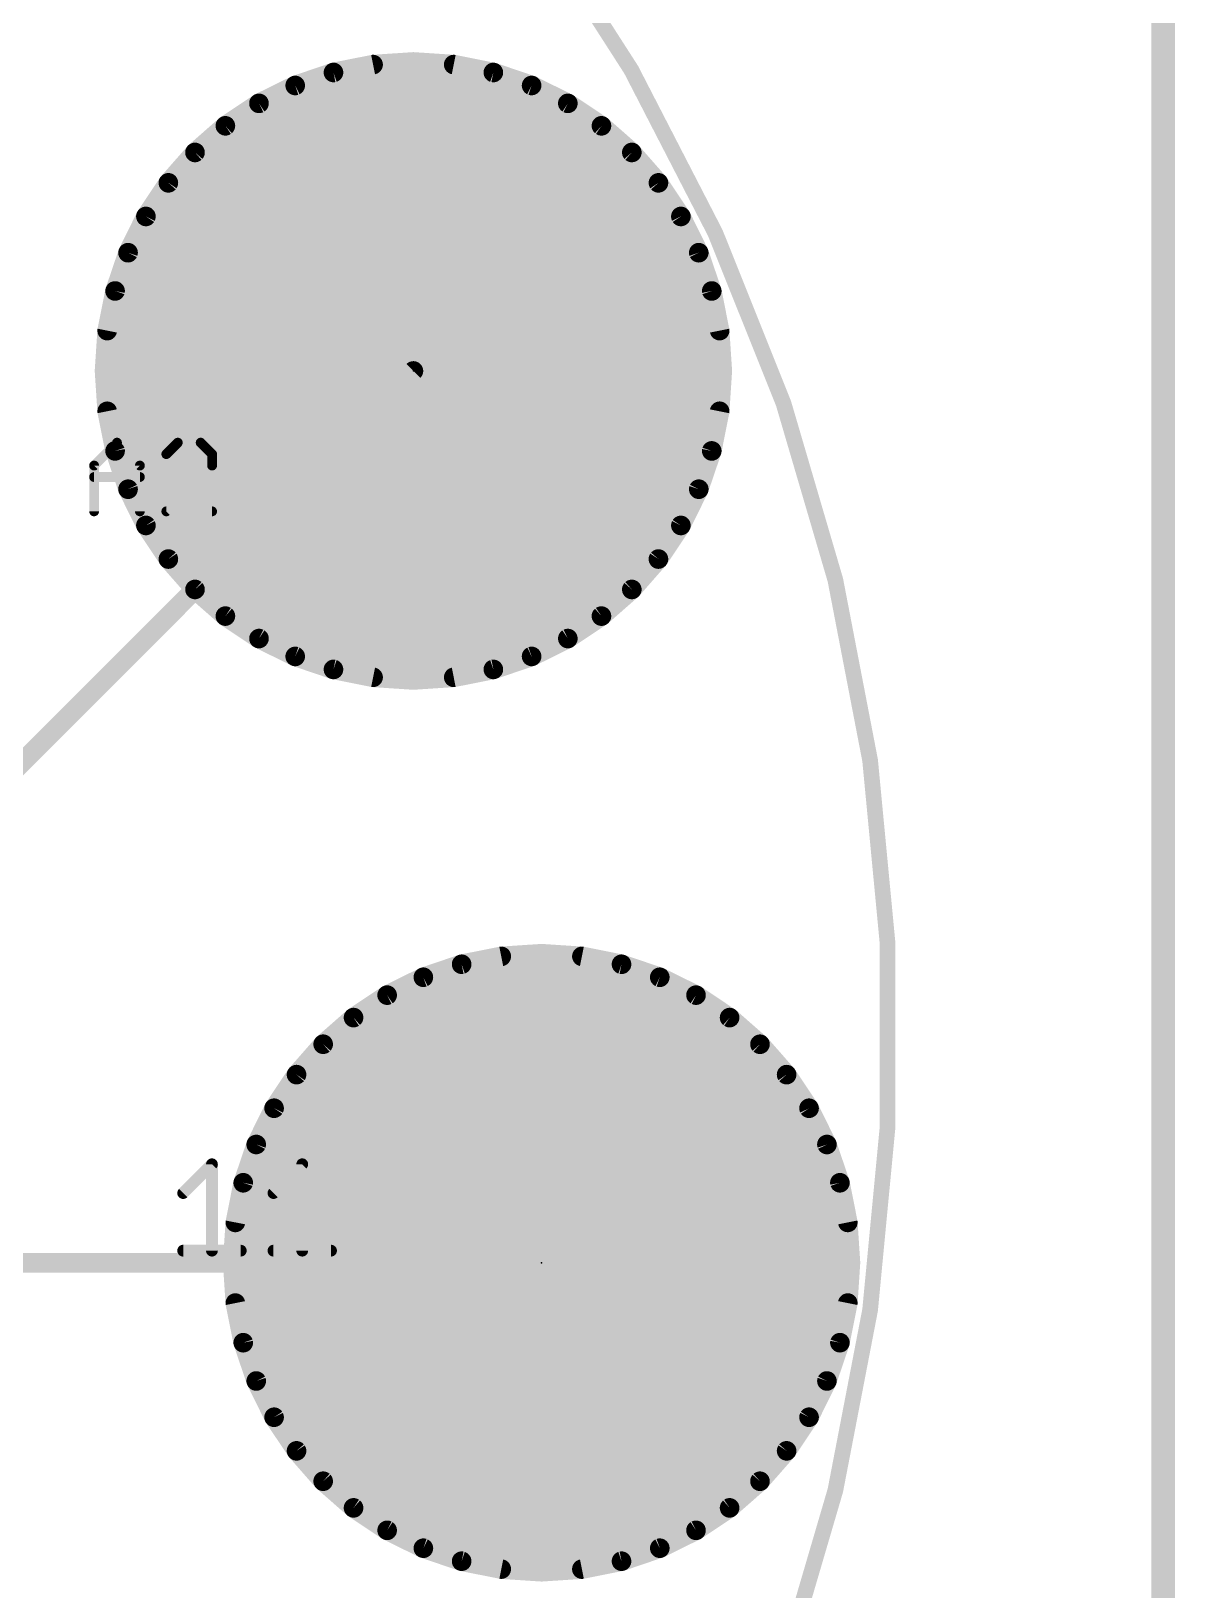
# Model space of a CAD drawing. Extents: x -28.7 to 28.7, y -28.7 to 28.7.
# Drawn here: x 13.88 to 28.69, y -7.18 to 13 of the extents above; entities that cross this region are included whole.
import ezdxf

# ---------------------------------------------------------------- set-up
doc = ezdxf.new("R2010")
doc.units = 0
for name, color, linetype in [('1', 12, 'CONTINUOUS'), ('16', 132, 'CONTINUOUS'), ('17', 110, 'CONTINUOUS'), ('20', 53, 'CONTINUOUS'), ('21', 41, 'CONTINUOUS'), ('24', 53, 'CONTINUOUS')]:
    doc.layers.add(name, color=color, linetype=linetype)

# ---------------------------------------------------------------- blocks, each defined once
blk = doc.blocks.new('ROUNDP')
at = {"const_width": 0.5}
blk.add_lwpolyline([(0, -0.25, 1), (0, 0.25, 1), (0, -0.25)], format="xyb", dxfattribs=at)

msp = doc.modelspace()

# ---------------------------------------------------------------- linework, layer by layer
at = {"layer": '1', "const_width": 0.254}
for points in [[(10.9308, 0.7), (18.8303, 8.5995)], [(9.6761, -2.9461), (20.4903, -2.9461)]]:
    msp.add_lwpolyline(points, dxfattribs=at)
at = {"layer": '1', "const_width": 0.127}
for points in [[(18.8752, 8.5546, 1), (18.7854, 8.6444)], [(20.4903, -3.0096, 1), (20.4903, -2.8826)]]:
    msp.add_lwpolyline(points, format="xyb", dxfattribs=at)
at = {"layer": '16'}
for points, const_width in [([(28.54, 28.54), (28.54, -28.54)], 0.3048), ([(18.8303, 12.6), (18.3081, 12.5658)], 0.254), ([(19.3525, 12.5658), (18.8303, 12.6)], 0.254), ([(17.7949, 12.4637), (17.2994, 12.2955)], 0.254), ([(17.7427, 12.446), (19.9177, 12.446)], 0.254), ([(18.3081, 12.5658), (17.7949, 12.4637)], 0.254), ([(19.8657, 12.4637), (19.3525, 12.5658)], 0.254), ([(20.3612, 12.2955), (19.8657, 12.4637)], 0.254), ([(17.2994, 12.2955), (16.83, 12.0641)], 0.254), ([(17.0895, 12.192), (20.571, 12.192)], 0.254), ([(20.8305, 12.064), (20.3612, 12.2955)], 0.254), ([(16.83, 12.0641), (16.3949, 11.7733)], 0.254), ([(21.2656, 11.7733), (20.8305, 12.064)], 0.254), ([(16.6414, 11.938), (21.0191, 11.938)], 0.254), ([(16.3949, 11.7733), (16.0015, 11.4283)], 0.254), ([(16.2931, 11.684), (21.3674, 11.684)], 0.254), ([(21.6591, 11.4283), (21.2656, 11.7733)], 0.254), ([(16.0015, 11.4283), (15.6565, 11.0349)], 0.254), ([(16.0034, 11.43), (21.6571, 11.43)], 0.254), ([(22.0041, 11.0348), (21.6591, 11.4283)], 0.254), ([(15.7802, 11.176), (21.8803, 11.176)], 0.254), ([(15.6565, 11.0349), (15.3657, 10.5998)], 0.254), ([(22.2948, 10.5997), (22.0041, 11.0348)], 0.254), ([(15.581, 10.922), (22.0795, 10.922)], 0.254), ([(15.3657, 10.5998), (15.1343, 10.1304)], 0.254), ([(15.4113, 10.668), (22.2492, 10.668)], 0.254), ([(22.5263, 10.1304), (22.2948, 10.5997)], 0.254), ([(15.2741, 10.414), (22.3864, 10.414)], 0.254), ([(15.1343, 10.1304), (14.9661, 9.6349)], 0.254), ([(15.1489, 10.16), (22.5117, 10.16)], 0.254), ([(22.6945, 9.6349), (22.5263, 10.1304)], 0.254), ([(15.0581, 9.906), (22.6024, 9.906)], 0.254), ([(14.9661, 9.6349), (14.864, 9.1217)], 0.254), ([(14.9719, 9.652), (22.6887, 9.652)], 0.254), ([(22.7966, 9.1217), (22.6945, 9.6349)], 0.254), ([(14.919, 9.398), (22.7416, 9.398)], 0.254), ([(14.864, 9.1217), (14.8298, 8.5995)], 0.254), ([(14.8685, 9.144), (22.7921, 9.144)], 0.254), ([(22.8308, 8.5995), (22.7966, 9.1217)], 0.254), ([(14.8488, 8.89), (22.8118, 8.89)], 0.254), ([(14.8298, 8.5995), (14.864, 8.0773)], 0.254), ([(14.8322, 8.636), (22.8284, 8.636)], 0.254), ([(22.7966, 8.0773), (22.8308, 8.5995)], 0.254), ([(14.8441, 8.382), (22.8165, 8.382)], 0.254), ([(14.8607, 8.128), (22.7999, 8.128)], 0.254), ([(14.864, 8.0773), (14.9661, 7.5641)], 0.254), ([(22.6945, 7.5641), (22.7966, 8.0773)], 0.254), ([(14.9045, 7.874), (22.7561, 7.874)], 0.254), ([(14.955, 7.62), (22.7056, 7.62)], 0.254), ([(14.9661, 7.5641), (15.1343, 7.0686)], 0.254), ([(22.5263, 7.0686), (22.6945, 7.5641)], 0.254), ([(15.0334, 7.366), (22.6272, 7.366)], 0.254), ([(15.1196, 7.112), (22.541, 7.112)], 0.254), ([(15.1343, 7.0686), (15.3658, 6.5993)], 0.254), ([(22.2948, 6.5993), (22.5263, 7.0686)], 0.254), ([(15.2382, 6.858), (22.4224, 6.858)], 0.254), ([(15.3635, 6.604), (22.2971, 6.604)], 0.254), ([(15.3658, 6.5993), (15.6565, 6.1642)], 0.254), ([(22.0041, 6.1642), (22.2948, 6.5993)], 0.254), ([(15.5324, 6.35), (22.1282, 6.35)], 0.254), ([(15.6565, 6.1642), (16.0016, 5.7708)], 0.254), ([(21.6591, 5.7708), (22.0041, 6.1642)], 0.254), ([(15.7163, 6.096), (21.9443, 6.096)], 0.254), ([(15.9391, 5.842), (21.7215, 5.842)], 0.254), ([(16.0016, 5.7708), (16.395, 5.4257)], 0.254), ([(21.2656, 5.4257), (21.6591, 5.7708)], 0.254), ([(16.2099, 5.588), (21.4507, 5.588)], 0.254), ([(16.395, 5.4257), (16.8301, 5.135)], 0.254), ([(16.5322, 5.334), (21.1284, 5.334)], 0.254), ([(20.8305, 5.135), (21.2656, 5.4257)], 0.254), ([(16.8301, 5.135), (17.2994, 4.9035)], 0.254), ([(20.3612, 4.9035), (20.8305, 5.135)], 0.254), ([(16.9416, 5.08), (20.719, 5.08)], 0.254), ([(17.2994, 4.9035), (17.7949, 4.7353)], 0.254), ([(17.5278, 4.826), (20.1328, 4.826)], 0.254), ([(17.7949, 4.7353), (18.3081, 4.6332)], 0.254), ([(19.3525, 4.6332), (19.8657, 4.7353)], 0.254), ([(19.8657, 4.7353), (20.3612, 4.9035)], 0.254), ([(18.3081, 4.6332), (18.8303, 4.599)], 0.254), ([(18.8303, 4.599), (19.3525, 4.6332)], 0.254), ([(19.4549, 0.9181), (18.9594, 0.7499)], 0.254), ([(19.9681, 1.0202), (19.4549, 0.9181)], 0.254), ([(19.9471, 1.016), (21.0334, 1.016)], 0.254), ([(20.4903, 1.0544), (19.9681, 1.0202)], 0.254), ([(21.0125, 1.0202), (20.4903, 1.0544)], 0.254), ([(21.5257, 0.9181), (21.0125, 1.0202)], 0.254), ([(22.0212, 0.7499), (21.5257, 0.9181)], 0.254), ([(18.9594, 0.7499), (18.49, 0.5185)], 0.254), ([(18.995, 0.762), (21.9854, 0.762)], 0.254), ([(22.4905, 0.5184), (22.0212, 0.7499)], 0.254), ([(18.49, 0.5185), (18.0549, 0.2277)], 0.254), ([(18.4744, 0.508), (22.5061, 0.508)], 0.254), ([(22.9256, 0.2277), (22.4905, 0.5184)], 0.254), ([(18.0549, 0.2277), (17.6615, -0.1173)], 0.254), ([(18.0942, 0.254), (22.8862, 0.254)], 0.254), ([(23.3191, -0.1174), (22.9256, 0.2277)], 0.254), ([(17.6615, -0.1173), (17.3165, -0.5107)], 0.254), ([(17.7952, 0), (23.1852, 0)], 0.254), ([(23.6641, -0.5108), (23.3191, -0.1174)], 0.254), ([(17.5416, -0.254), (23.4389, -0.254)], 0.254), ([(17.3165, -0.5107), (17.0257, -0.9458)], 0.254), ([(17.3189, -0.508), (23.6616, -0.508)], 0.254), ([(23.9548, -0.9459), (23.6641, -0.5108)], 0.254), ([(17.1486, -0.762), (23.8319, -0.762)], 0.254), ([(17.0257, -0.9458), (16.7943, -1.4152)], 0.254), ([(16.9911, -1.016), (23.9894, -1.016)], 0.254), ([(24.1863, -1.4152), (23.9548, -0.9459)], 0.254), ([(16.8659, -1.27), (24.1147, -1.27)], 0.254), ([(16.7943, -1.4152), (16.6261, -1.9107)], 0.254), ([(16.7574, -1.524), (24.2232, -1.524)], 0.254), ([(24.3545, -1.9107), (24.1863, -1.4152)], 0.254), ([(16.6261, -1.9107), (16.524, -2.4239)], 0.254), ([(16.6711, -1.778), (24.3094, -1.778)], 0.254), ([(24.4566, -2.4239), (24.3545, -1.9107)], 0.254), ([(16.602, -2.032), (24.3786, -2.032)], 0.254), ([(16.5514, -2.286), (24.4291, -2.286)], 0.254), ([(16.524, -2.4239), (16.4898, -2.9461)], 0.254), ([(16.5164, -2.54), (24.4642, -2.54)], 0.254), ([(24.4908, -2.9461), (24.4566, -2.4239)], 0.254), ([(16.4898, -2.9461), (16.524, -3.4683)], 0.254), ([(16.4998, -2.794), (24.4808, -2.794)], 0.254), ([(24.4566, -3.4683), (24.4908, -2.9461)], 0.254), ([(16.4965, -3.048), (24.4841, -3.048)], 0.254), ([(16.5131, -3.302), (24.4675, -3.302)], 0.254), ([(16.524, -3.4683), (16.6261, -3.9815)], 0.254), ([(16.5415, -3.556), (24.4391, -3.556)], 0.254), ([(24.3545, -3.9815), (24.4566, -3.4683)], 0.254), ([(16.592, -3.81), (24.3886, -3.81)], 0.254), ([(16.6261, -3.9815), (16.7943, -4.477)], 0.254), ([(16.6541, -4.064), (24.3265, -4.064)], 0.254), ([(24.1863, -4.477), (24.3545, -3.9815)], 0.254), ([(16.7404, -4.318), (24.2402, -4.318)], 0.254), ([(16.7943, -4.477), (17.0258, -4.9463)], 0.254), ([(23.9548, -4.9463), (24.1863, -4.477)], 0.254), ([(16.8412, -4.572), (24.1394, -4.572)], 0.254), ([(16.9665, -4.826), (24.0141, -4.826)], 0.254), ([(17.0258, -4.9463), (17.3165, -5.3814)], 0.254), ([(23.6641, -5.3814), (23.9548, -4.9463)], 0.254), ([(17.1151, -5.08), (23.8655, -5.08)], 0.254), ([(17.2848, -5.334), (23.6958, -5.334)], 0.254), ([(17.3165, -5.3814), (17.6616, -5.7749)], 0.254), ([(23.3191, -5.7749), (23.6641, -5.3814)], 0.254), ([(17.4977, -5.588), (23.4829, -5.588)], 0.254), ([(17.6616, -5.7749), (18.055, -6.1199)], 0.254), ([(22.9256, -6.1199), (23.3191, -5.7749)], 0.254), ([(17.7381, -5.842), (23.2425, -5.842)], 0.254), ([(18.0277, -6.096), (22.9529, -6.096)], 0.254), ([(18.055, -6.1199), (18.4901, -6.4106)], 0.254), ([(22.4905, -6.4106), (22.9256, -6.1199)], 0.254), ([(18.3994, -6.35), (22.5812, -6.35)], 0.254), ([(18.4901, -6.4106), (18.9594, -6.6421)], 0.254), ([(22.0212, -6.6421), (22.4905, -6.4106)], 0.254), ([(18.8822, -6.604), (22.0984, -6.604)], 0.254), ([(18.9594, -6.6421), (19.4549, -6.8103)], 0.254), ([(21.5257, -6.8103), (22.0212, -6.6421)], 0.254), ([(19.4549, -6.8103), (19.9681, -6.9124)], 0.254), ([(19.6949, -6.858), (21.2857, -6.858)], 0.254), ([(19.9681, -6.9124), (20.4903, -6.9466)], 0.254), ([(20.4903, -6.9466), (21.0125, -6.9124)], 0.254), ([(21.0125, -6.9124), (21.5257, -6.8103)], 0.254)]:
    msp.add_lwpolyline(points, dxfattribs=dict(at, const_width=const_width))
at = {"layer": '16', "const_width": 0.127}
for points in [[(18.8345, 12.6634, 1), (18.8261, 12.5366)], [(18.8345, 12.5366, 1), (18.8261, 12.6634)], [(17.7427, 12.5095, 1), (17.7427, 12.3825)], [(17.7825, 12.526, 1), (17.8073, 12.4014)], [(17.8153, 12.4036, 1), (17.7745, 12.5238)], [(18.304, 12.6292, 1), (18.3123, 12.5024)], [(18.3205, 12.5035, 1), (18.2957, 12.6281)], [(19.3649, 12.628, 1), (19.3401, 12.5035)], [(19.3483, 12.5024, 1), (19.3566, 12.6291)], [(19.8861, 12.5238, 1), (19.8453, 12.4035)], [(19.8533, 12.4014, 1), (19.8781, 12.5259)], [(19.9177, 12.3825, 1), (19.9177, 12.5095)], [(17.0895, 12.2555, 1), (17.0895, 12.1285)], [(17.2789, 12.3556, 1), (17.3198, 12.2354)], [(17.3274, 12.2386, 1), (17.2713, 12.3525)], [(20.3893, 12.3524, 1), (20.3331, 12.2385)], [(20.3408, 12.2353, 1), (20.3816, 12.3556)], [(20.571, 12.1285, 1), (20.571, 12.2555)], [(16.8019, 12.121, 1), (16.8581, 12.0071)], [(16.8653, 12.0113, 1), (16.7947, 12.1169)], [(20.8658, 12.1168, 1), (20.7952, 12.0112)], [(20.8024, 12.0071, 1), (20.8586, 12.121)], [(16.6414, 12.0015, 1), (16.6414, 11.8745)], [(21.0191, 11.8745, 1), (21.0191, 12.0015)], [(16.2931, 11.7475, 1), (16.2931, 11.6205)], [(16.3596, 11.8261, 1), (16.4302, 11.7205)], [(16.4368, 11.7256, 1), (16.3531, 11.8211)], [(21.3075, 11.821, 1), (21.2238, 11.7255)], [(21.2303, 11.7205, 1), (21.3009, 11.8261)], [(21.3674, 11.6205, 1), (21.3674, 11.7475)], [(15.9596, 11.4761, 1), (16.0434, 11.3806)], [(16.0034, 11.4935, 1), (16.0034, 11.3665)], [(16.0492, 11.3864, 1), (15.9537, 11.4702)], [(21.7068, 11.4701, 1), (21.6113, 11.3864)], [(21.6172, 11.3805, 1), (21.7009, 11.476)], [(21.6571, 11.3665, 1), (21.6571, 11.4935)], [(15.7802, 11.2395, 1), (15.7802, 11.1125)], [(21.8803, 11.1125, 1), (21.8803, 11.2395)], [(15.6087, 11.0767, 1), (15.7042, 10.993)], [(15.7093, 10.9996, 1), (15.6037, 11.0702)], [(22.0569, 11.0701, 1), (21.9513, 10.9995)], [(21.9563, 10.993, 1), (22.0518, 11.0767)], [(15.581, 10.9855, 1), (15.581, 10.8585)], [(22.0795, 10.8585, 1), (22.0795, 10.9855)], [(15.3129, 10.6351, 1), (15.4185, 10.5645)], [(15.4227, 10.5717, 1), (15.3088, 10.6279)], [(15.4113, 10.7315, 1), (15.4113, 10.6045)], [(22.3518, 10.6278, 1), (22.2379, 10.5716)], [(22.242, 10.5644, 1), (22.3476, 10.635)], [(22.2492, 10.6045, 1), (22.2492, 10.7315)], [(15.2741, 10.4775, 1), (15.2741, 10.3505)], [(22.3864, 10.3505, 1), (22.3864, 10.4775)], [(15.0773, 10.1585, 1), (15.1912, 10.1024)], [(15.1944, 10.11, 1), (15.0742, 10.1509)], [(15.1489, 10.2235, 1), (15.1489, 10.0965)], [(22.5864, 10.1508, 1), (22.4661, 10.11)], [(22.4693, 10.1023, 1), (22.5832, 10.1585)], [(22.5117, 10.0965, 1), (22.5117, 10.2235)], [(15.0581, 9.9695, 1), (15.0581, 9.8425)], [(22.6024, 9.8425, 1), (22.6024, 9.9695)], [(14.906, 9.6553, 1), (15.0262, 9.6145)], [(15.0284, 9.6225, 1), (14.9038, 9.6473)], [(14.9719, 9.7155, 1), (14.9719, 9.5885)], [(22.7567, 9.6473, 1), (22.6322, 9.6225)], [(22.6343, 9.6145, 1), (22.7546, 9.6553)], [(22.6887, 9.5885, 1), (22.6887, 9.7155)], [(14.919, 9.4615, 1), (14.919, 9.3345)], [(22.7416, 9.3345, 1), (22.7416, 9.4615)], [(14.8017, 9.1341, 1), (14.9263, 9.1093)], [(14.9274, 9.1175, 1), (14.8006, 9.1258)], [(14.8685, 9.2075, 1), (14.8685, 9.0805)], [(22.8599, 9.1258, 1), (22.7332, 9.1175)], [(22.7343, 9.1093, 1), (22.8588, 9.1341)], [(22.7921, 9.0805, 1), (22.7921, 9.2075)], [(14.8488, 8.9535, 1), (14.8488, 8.8265)], [(22.8118, 8.8265, 1), (22.8118, 8.9535)], [(14.8932, 8.6037, 1), (14.7664, 8.5953)], [(14.8322, 8.6995, 1), (14.8322, 8.5725)], [(22.8942, 8.5953, 1), (22.7674, 8.6037)], [(22.8284, 8.5725, 1), (22.8284, 8.6995)], [(14.7664, 8.6037, 1), (14.8932, 8.5953)], [(14.8441, 8.4455, 1), (14.8441, 8.3185)], [(22.7674, 8.5953, 1), (22.8942, 8.6037)], [(22.8165, 8.3185, 1), (22.8165, 8.4455)], [(14.8607, 8.1915, 1), (14.8607, 8.0645)], [(14.9263, 8.0897, 1), (14.8018, 8.0649)], [(14.8007, 8.0732, 1), (14.9274, 8.0815)], [(22.7332, 8.0815, 1), (22.8599, 8.0732)], [(22.8588, 8.0649, 1), (22.7343, 8.0897)], [(22.7999, 8.0645, 1), (22.7999, 8.1915)], [(14.9045, 7.9375, 1), (14.9045, 7.8105)], [(22.7561, 7.8105, 1), (22.7561, 7.9375)], [(14.955, 7.6835, 1), (14.955, 7.5565)], [(15.0263, 7.5845, 1), (14.906, 7.5437)], [(22.7546, 7.5437, 1), (22.6343, 7.5845)], [(22.7056, 7.5565, 1), (22.7056, 7.6835)], [(14.9039, 7.5517, 1), (15.0284, 7.5765)], [(15.0334, 7.4295, 1), (15.0334, 7.3025)], [(22.6272, 7.3025, 1), (22.6272, 7.4295)], [(22.6322, 7.5765, 1), (22.7567, 7.5517)], [(15.1196, 7.1755, 1), (15.1196, 7.0485)], [(15.1913, 7.0967, 1), (15.0774, 7.0405)], [(15.0742, 7.0482, 1), (15.1945, 7.089)], [(22.4661, 7.089, 1), (22.5864, 7.0482)], [(22.5832, 7.0405, 1), (22.4693, 7.0967)], [(22.541, 7.0485, 1), (22.541, 7.1755)], [(15.2382, 6.9215, 1), (15.2382, 6.7945)], [(22.4224, 6.7945, 1), (22.4224, 6.9215)], [(15.3635, 6.6675, 1), (15.3635, 6.5405)], [(15.4186, 6.6346, 1), (15.313, 6.564)], [(15.3088, 6.5712, 1), (15.4227, 6.6274)], [(22.2379, 6.6274, 1), (22.3518, 6.5712)], [(22.3476, 6.564, 1), (22.242, 6.6346)], [(22.2971, 6.5405, 1), (22.2971, 6.6675)], [(15.5324, 6.4135, 1), (15.5324, 6.2865)], [(22.1282, 6.2865, 1), (22.1282, 6.4135)], [(15.7043, 6.206, 1), (15.6088, 6.1223)], [(15.6037, 6.1289, 1), (15.7093, 6.1995)], [(21.9513, 6.1995, 1), (22.0569, 6.1289)], [(22.0518, 6.1223, 1), (21.9563, 6.206)], [(15.7163, 6.1595, 1), (15.7163, 6.0325)], [(21.9443, 6.0325, 1), (21.9443, 6.1595)], [(15.9391, 5.9055, 1), (15.9391, 5.7785)], [(16.0434, 5.8185, 1), (15.9597, 5.723)], [(15.9538, 5.7289, 1), (16.0493, 5.8126)], [(21.6113, 5.8126, 1), (21.7068, 5.7289)], [(21.7009, 5.723, 1), (21.6172, 5.8185)], [(21.7215, 5.7785, 1), (21.7215, 5.9055)], [(16.2099, 5.6515, 1), (16.2099, 5.5245)], [(21.4507, 5.5245, 1), (21.4507, 5.6515)], [(16.4303, 5.4785, 1), (16.3597, 5.3729)], [(16.3531, 5.378, 1), (16.4368, 5.4735)], [(16.5322, 5.3975, 1), (16.5322, 5.2705)], [(21.1284, 5.2705, 1), (21.1284, 5.3975)], [(21.2238, 5.4735, 1), (21.3075, 5.378)], [(21.3009, 5.3729, 1), (21.2303, 5.4785)], [(16.8582, 5.1919, 1), (16.802, 5.078)], [(16.7948, 5.0822, 1), (16.8654, 5.1878)], [(20.7952, 5.1878, 1), (20.8658, 5.0822)], [(20.8586, 5.078, 1), (20.8024, 5.1919)], [(16.9416, 5.1435, 1), (16.9416, 5.0165)], [(20.719, 5.0165, 1), (20.719, 5.1435)], [(17.3198, 4.9637, 1), (17.279, 4.8434)], [(17.2713, 4.8466, 1), (17.3275, 4.9605)], [(17.5278, 4.8895, 1), (17.5278, 4.7625)], [(17.8073, 4.7976, 1), (17.7825, 4.6731)], [(17.7745, 4.6752, 1), (17.8153, 4.7955)], [(19.8453, 4.7955, 1), (19.8861, 4.6752)], [(19.8781, 4.6731, 1), (19.8533, 4.7976)], [(20.1328, 4.7625, 1), (20.1328, 4.8895)], [(20.3331, 4.9605, 1), (20.3893, 4.8466)], [(20.3816, 4.8434, 1), (20.3408, 4.9637)], [(18.3123, 4.6966, 1), (18.304, 4.5699)], [(18.2957, 4.571, 1), (18.3205, 4.6955)], [(18.8261, 4.6624, 1), (18.8345, 4.5356)], [(18.8261, 4.5356, 1), (18.8345, 4.6624)], [(19.3401, 4.6955, 1), (19.3649, 4.571)], [(19.3566, 4.5699, 1), (19.3483, 4.6966)], [(19.4425, 0.9804, 1), (19.4673, 0.8558)], [(19.4753, 0.858, 1), (19.4345, 0.9782)], [(19.9471, 1.0795, 1), (19.9471, 0.9525)], [(19.964, 1.0836, 1), (19.9723, 0.9568)], [(19.9805, 0.9579, 1), (19.9557, 1.0825)], [(20.4945, 1.1178, 1), (20.4861, 0.991)], [(20.4945, 0.991, 1), (20.4861, 1.1178)], [(21.0249, 1.0824, 1), (21.0001, 0.9579)], [(21.0083, 0.9568, 1), (21.0166, 1.0835)], [(21.0334, 0.9525, 1), (21.0334, 1.0795)], [(21.5461, 0.9782, 1), (21.5053, 0.8579)], [(21.5133, 0.8558, 1), (21.5381, 0.9803)], [(18.9389, 0.81, 1), (18.9798, 0.6898)], [(18.9874, 0.693, 1), (18.9313, 0.8069)], [(18.995, 0.8255, 1), (18.995, 0.6985)], [(22.0493, 0.8068, 1), (21.9931, 0.6929)], [(21.9854, 0.6985, 1), (21.9854, 0.8255)], [(22.0008, 0.6897, 1), (22.0416, 0.81)], [(18.4744, 0.5715, 1), (18.4744, 0.4445)], [(18.4619, 0.5754, 1), (18.5181, 0.4615)], [(18.5253, 0.4657, 1), (18.4547, 0.5713)], [(22.5258, 0.5712, 1), (22.4552, 0.4656)], [(22.4624, 0.4615, 1), (22.5186, 0.5754)], [(22.5061, 0.4445, 1), (22.5061, 0.5715)], [(18.0196, 0.2805, 1), (18.0902, 0.1749)], [(18.0968, 0.18, 1), (18.0131, 0.2755)], [(18.0942, 0.3175, 1), (18.0942, 0.1905)], [(22.9675, 0.2754, 1), (22.8838, 0.1799)], [(22.8862, 0.1905, 1), (22.8862, 0.3175)], [(22.8903, 0.1749, 1), (22.9609, 0.2805)], [(17.7092, -0.1592, 1), (17.6137, -0.0754)], [(17.7952, 0.0635, 1), (17.7952, -0.0635)], [(23.1852, -0.0635, 1), (23.1852, 0.0635)], [(23.3668, -0.0755, 1), (23.2713, -0.1592)], [(17.5416, -0.1905, 1), (17.5416, -0.3175)], [(17.6196, -0.0695, 1), (17.7034, -0.165)], [(23.2772, -0.1651, 1), (23.3609, -0.0696)], [(23.4389, -0.3175, 1), (23.4389, -0.1905)], [(17.3189, -0.4445, 1), (17.3189, -0.5715)], [(17.3693, -0.546, 1), (17.2637, -0.4754)], [(23.7169, -0.4755, 1), (23.6113, -0.5461)], [(23.6616, -0.5715, 1), (23.6616, -0.4445)], [(17.2687, -0.4689, 1), (17.3642, -0.5526)], [(23.6163, -0.5526, 1), (23.7118, -0.4689)], [(17.1486, -0.6985, 1), (17.1486, -0.8255)], [(23.8319, -0.8255, 1), (23.8319, -0.6985)], [(16.9911, -0.9525, 1), (16.9911, -1.0795)], [(16.9729, -0.9105, 1), (17.0785, -0.9811)], [(17.0827, -0.9739, 1), (16.9688, -0.9177)], [(24.0118, -0.9178, 1), (23.8979, -0.974)], [(23.902, -0.9812, 1), (24.0076, -0.9106)], [(23.9894, -1.0795, 1), (23.9894, -0.9525)], [(16.8659, -1.2065, 1), (16.8659, -1.3335)], [(24.1147, -1.3335, 1), (24.1147, -1.2065)], [(16.7574, -1.4605, 1), (16.7574, -1.5875)], [(16.7373, -1.3871, 1), (16.8512, -1.4432)], [(16.8544, -1.4356, 1), (16.7342, -1.3947)], [(24.2464, -1.3948, 1), (24.1261, -1.4356)], [(24.1293, -1.4433, 1), (24.2432, -1.3871)], [(24.2232, -1.5875, 1), (24.2232, -1.4605)], [(16.6884, -1.9231, 1), (16.5638, -1.8983)], [(16.6711, -1.7145, 1), (16.6711, -1.8415)], [(24.4167, -1.8983, 1), (24.2922, -1.9231)], [(24.3094, -1.8415, 1), (24.3094, -1.7145)], [(16.602, -1.9685, 1), (16.602, -2.0955)], [(16.566, -1.8903, 1), (16.6862, -1.9311)], [(24.2943, -1.9311, 1), (24.4146, -1.8903)], [(24.3786, -2.0955, 1), (24.3786, -1.9685)], [(16.5514, -2.2225, 1), (16.5514, -2.3495)], [(24.4291, -2.3495, 1), (24.4291, -2.2225)], [(16.5164, -2.4765, 1), (16.5164, -2.6035)], [(16.4617, -2.4115, 1), (16.5863, -2.4363)], [(16.5874, -2.4281, 1), (16.4606, -2.4198)], [(24.5199, -2.4198, 1), (24.3932, -2.4281)], [(24.3943, -2.4363, 1), (24.5188, -2.4115)], [(24.4642, -2.6035, 1), (24.4642, -2.4765)], [(16.5532, -2.9419, 1), (16.4264, -2.9503)], [(16.4998, -2.7305, 1), (16.4998, -2.8575)], [(24.5542, -2.9503, 1), (24.4274, -2.9419)], [(24.4808, -2.8575, 1), (24.4808, -2.7305)], [(16.4264, -2.9419, 1), (16.5532, -2.9503)], [(16.4965, -2.9845, 1), (16.4965, -3.1115)], [(24.4274, -2.9503, 1), (24.5542, -2.9419)], [(24.4841, -3.1115, 1), (24.4841, -2.9845)], [(16.5131, -3.2385, 1), (16.5131, -3.3655)], [(24.4675, -3.3655, 1), (24.4675, -3.2385)], [(16.5863, -3.4559, 1), (16.4618, -3.4807)], [(16.4607, -3.4724, 1), (16.5874, -3.4641)], [(16.5415, -3.4925, 1), (16.5415, -3.6195)], [(24.3932, -3.4641, 1), (24.5199, -3.4724)], [(24.5188, -3.4807, 1), (24.3943, -3.4559)], [(24.4391, -3.6195, 1), (24.4391, -3.4925)], [(16.592, -3.7465, 1), (16.592, -3.8735)], [(24.3886, -3.8735, 1), (24.3886, -3.7465)], [(16.6863, -3.9611, 1), (16.566, -4.0019)], [(16.5639, -3.9939, 1), (16.6884, -3.9691)], [(16.6541, -4.0005, 1), (16.6541, -4.1275)], [(24.2922, -3.9691, 1), (24.4167, -3.9939)], [(24.4146, -4.0019, 1), (24.2943, -3.9611)], [(24.3265, -4.1275, 1), (24.3265, -4.0005)], [(16.7404, -4.2545, 1), (16.7404, -4.3815)], [(24.2402, -4.3815, 1), (24.2402, -4.2545)], [(16.8513, -4.4489, 1), (16.7374, -4.5051)], [(16.7342, -4.4974, 1), (16.8545, -4.4566)], [(24.1261, -4.4566, 1), (24.2464, -4.4974)], [(24.2432, -4.5051, 1), (24.1293, -4.4489)], [(16.8412, -4.5085, 1), (16.8412, -4.6355)], [(24.1394, -4.6355, 1), (24.1394, -4.5085)], [(16.9665, -4.7625, 1), (16.9665, -4.8895)], [(17.0786, -4.911, 1), (16.973, -4.9816)], [(24.0076, -4.9816, 1), (23.902, -4.911)], [(24.0141, -4.8895, 1), (24.0141, -4.7625)], [(16.9688, -4.9744, 1), (17.0827, -4.9182)], [(17.1151, -5.0165, 1), (17.1151, -5.1435)], [(23.8655, -5.1435, 1), (23.8655, -5.0165)], [(23.8979, -4.9182, 1), (24.0118, -4.9744)], [(17.2848, -5.2705, 1), (17.2848, -5.3975)], [(23.6958, -5.3975, 1), (23.6958, -5.2705)], [(17.3643, -5.3396, 1), (17.2688, -5.4233)], [(17.2637, -5.4167, 1), (17.3693, -5.3461)], [(23.6113, -5.3461, 1), (23.7169, -5.4167)], [(23.7118, -5.4233, 1), (23.6163, -5.3396)], [(17.4977, -5.5245, 1), (17.4977, -5.6515)], [(17.7034, -5.7271, 1), (17.6197, -5.8226)], [(23.3609, -5.8226, 1), (23.2772, -5.7271)], [(23.4829, -5.6515, 1), (23.4829, -5.5245)], [(17.6138, -5.8167, 1), (17.7093, -5.733)], [(17.7381, -5.7785, 1), (17.7381, -5.9055)], [(23.2425, -5.9055, 1), (23.2425, -5.7785)], [(23.2713, -5.733, 1), (23.3668, -5.8167)], [(18.0277, -6.0325, 1), (18.0277, -6.1595)], [(18.0903, -6.0671, 1), (18.0197, -6.1727)], [(18.0131, -6.1676, 1), (18.0968, -6.0721)], [(22.8838, -6.0721, 1), (22.9675, -6.1676)], [(22.9609, -6.1727, 1), (22.8903, -6.0671)], [(22.9529, -6.1595, 1), (22.9529, -6.0325)], [(18.3994, -6.2865, 1), (18.3994, -6.4135)], [(22.5812, -6.4135, 1), (22.5812, -6.2865)], [(18.5182, -6.3537, 1), (18.462, -6.4676)], [(18.4548, -6.4634, 1), (18.5254, -6.3578)], [(22.4552, -6.3578, 1), (22.5258, -6.4634)], [(22.5186, -6.4676, 1), (22.4624, -6.3537)], [(18.8822, -6.5405, 1), (18.8822, -6.6675)], [(18.9798, -6.5819, 1), (18.939, -6.7022)], [(18.9313, -6.699, 1), (18.9875, -6.5851)], [(21.9931, -6.5851, 1), (22.0493, -6.699)], [(22.0416, -6.7022, 1), (22.0008, -6.5819)], [(22.0984, -6.6675, 1), (22.0984, -6.5405)], [(19.4673, -6.748, 1), (19.4425, -6.8725)], [(19.4345, -6.8704, 1), (19.4753, -6.7501)], [(19.6949, -6.7945, 1), (19.6949, -6.9215)], [(19.9723, -6.849, 1), (19.964, -6.9757)], [(19.9557, -6.9746, 1), (19.9805, -6.8501)], [(20.4861, -6.8832, 1), (20.4945, -7.01)], [(20.4861, -7.01, 1), (20.4945, -6.8832)], [(21.0001, -6.8501, 1), (21.0249, -6.9746)], [(21.0166, -6.9757, 1), (21.0083, -6.849)], [(21.2857, -6.9215, 1), (21.2857, -6.7945)], [(21.5053, -6.7501, 1), (21.5461, -6.8704)], [(21.5381, -6.8725, 1), (21.5133, -6.748)]]:
    msp.add_lwpolyline(points, format="xyb", dxfattribs=at)
at = {"layer": '20', "const_width": 0.2032}
msp.add_lwpolyline([(0, -25, 1), (0, 25, 1), (0, -25)], format="xyb", dxfattribs=at)
at = {"layer": '21'}
for points, const_width in [([(14.6945, 7.3747), (14.9911, 7.6713)], 0.127), ([(14.9911, 7.6713), (15.2877, 7.3747)], 0.127), ([(15.7783, 7.6713), (15.63, 7.523)], 0.127), ([(16.0749, 7.6713), (15.7783, 7.6713)], 0.127), ([(16.2232, 7.523), (16.0749, 7.6713)], 0.127), ([(16.2232, 7.3747), (16.2232, 7.523)], 0.127), ([(14.6945, 6.7815), (14.6945, 7.3747)], 0.127), ([(14.6945, 7.2264), (15.2877, 7.2264)], 0.127), ([(15.2877, 7.3747), (15.2877, 6.7815)], 0.127), ([(15.63, 6.7815), (16.2232, 7.3747)], 0.127), ([(16.2232, 6.7815), (15.63, 6.7815)], 0.127), ([(15.8482, -2.0441), (16.2211, -1.6712)], 0.1524), ([(16.2211, -1.6712), (16.2211, -2.7898)], 0.1524), ([(17.0176, -2.0441), (17.3904, -1.6712)], 0.1524), ([(17.3904, -1.6712), (17.3904, -2.7898)], 0.1524), ([(15.8482, -2.7898), (16.5939, -2.7898)], 0.1524), ([(17.0176, -2.7898), (17.7633, -2.7898)], 0.1524)]:
    msp.add_lwpolyline(points, dxfattribs=dict(at, const_width=const_width))
for points, const_width in [([(15.0135, 7.6937, 1), (14.9686, 7.6488)], 0.0635), ([(15.0135, 7.6488, 1), (14.9686, 7.6937)], 0.0635), ([(15.7783, 7.703, 1), (15.7783, 7.6395)], 0.0635), ([(15.8008, 7.6488, 1), (15.7559, 7.6937)], 0.0635), ([(16.0973, 7.6937, 1), (16.0524, 7.6488)], 0.0635), ([(16.0749, 7.6395, 1), (16.0749, 7.703)], 0.0635), ([(15.6076, 7.5454, 1), (15.6525, 7.5005)], 0.0635), ([(16.2549, 7.523, 1), (16.1914, 7.523)], 0.0635), ([(16.2007, 7.5005, 1), (16.2456, 7.5454)], 0.0635), ([(14.672, 7.3971, 1), (14.717, 7.3522)], 0.0635), ([(14.6945, 7.2581, 1), (14.6945, 7.1946)], 0.0635), ([(14.7263, 7.3747, 1), (14.6628, 7.3747)], 0.0635), ([(15.3194, 7.3747, 1), (15.2559, 7.3747)], 0.0635), ([(15.2652, 7.3522, 1), (15.3101, 7.3971)], 0.0635), ([(15.2877, 7.1946, 1), (15.2877, 7.2581)], 0.0635), ([(16.1914, 7.3747, 1), (16.2549, 7.3747)], 0.0635), ([(16.2456, 7.3522, 1), (16.2007, 7.3971)], 0.0635), ([(14.6628, 6.7815, 1), (14.7263, 6.7815)], 0.0635), ([(15.2559, 6.7815, 1), (15.3194, 6.7815)], 0.0635), ([(15.63, 6.8133, 1), (15.63, 6.7498)], 0.0635), ([(15.6076, 6.804, 1), (15.6525, 6.759)], 0.0635), ([(16.2232, 6.7498, 1), (16.2232, 6.8133)], 0.0635), ([(16.2592, -1.6712, 1), (16.183, -1.6712)], 0.0762), ([(16.248, -1.6982, 1), (16.1941, -1.6443)], 0.0762), ([(17.4285, -1.6712, 1), (17.3523, -1.6712)], 0.0762), ([(17.4174, -1.6982, 1), (17.3635, -1.6443)], 0.0762), ([(15.8213, -2.0172, 1), (15.8751, -2.071)], 0.0762), ([(16.9907, -2.0172, 1), (17.0445, -2.071)], 0.0762), ([(15.8482, -2.7517, 1), (15.8482, -2.8279)], 0.0762), ([(16.183, -2.7898, 1), (16.2592, -2.7898)], 0.0762), ([(16.5939, -2.8279, 1), (16.5939, -2.7517)], 0.0762), ([(17.0176, -2.7517, 1), (17.0176, -2.8279)], 0.0762), ([(17.3523, -2.7898, 1), (17.4285, -2.7898)], 0.0762), ([(17.7633, -2.8279, 1), (17.7633, -2.7517)], 0.0762)]:
    msp.add_lwpolyline(points, format="xyb", dxfattribs=dict(at, const_width=const_width))
at = {"layer": '24'}
for p in [(18.8303, 8.5995), (20.4903, -2.9461)]:
    msp.add_point(p, dxfattribs=at)

# ---------------------------------------------------------------- block references
at = {"layer": '17', "xscale": 4.572, "yscale": 4.572, "rotation": 180}
for p in [(18.8303, 8.5995), (18.8303, 8.5995), (20.4903, -2.9461), (20.4903, -2.9461)]:
    msp.add_blockref('ROUNDP', p, dxfattribs=at)

doc.saveas('drawing.dxf')
